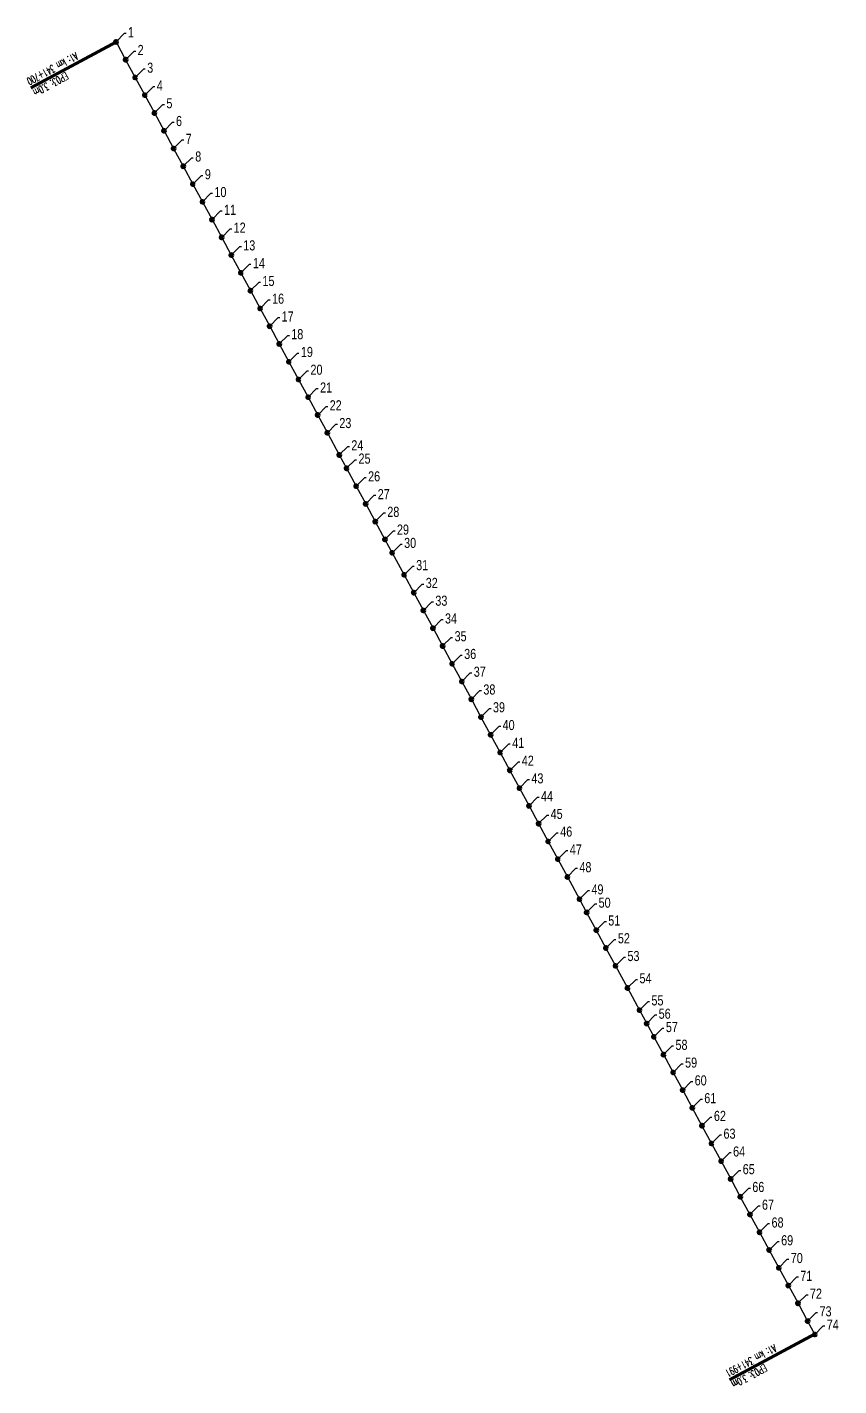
# Model space of a CAD drawing. Header units: metres. Extents: x 7402779 to 7405920, y 5696902 to 5712005.
# Drawn here: x 7404004.4 to 7404165.2, y 5706325 to 5706594.1 of the extents above; entities that cross this region are included whole.
import ezdxf

# ---------------------------------------------------------------- set-up
doc = ezdxf.new("R2010")
doc.units = ezdxf.units.M
for name, color, linetype in [('Ekran_akustyczny', 100, 'Continuous'), ('Ekran_akustyczny_3m_opis', 7, 'Continuous'), ('Ekran_akustyczny_pale', 100, 'Continuous'), ('Ekran_akustyczny_pale_opis', 1, 'Continuous')]:
    doc.layers.add(name, color=color, linetype=linetype)
doc.styles.add('CDMSTYLE', font='CDMSIMPL', dxfattribs={"width": 0.8, "bigfont": 'CDMBIGPL'})
doc.styles.add('simplex 0.60', font='simplex.shx', dxfattribs={"width": 0.6})
doc.dimstyles.new('CDM-ME200MM', dxfattribs={"dimscale": 0.2, "dimtxt": 2.5, "dimasz": 1.5, "dimexe": 1.5, "dimexo": 5, "dimgap": 0.5, "dimtad": 1, "dimdec": 0, "dimlfac": 1000, "dimrnd": 1, "dimzin": 9, "dimtxsty": 'CDMSTYLE', "dimblk": 'OBLIQUE', "dimcen": 2.5, "dimdle": 1.5, "dimclrd": 9, "dimclre": 9, "dimadec": 1, "dimazin": 2, "dimtfac": 1, "dimtdec": 0, "dimtix": 1, "dimtmove": 2, "dimatfit": 3, "dimldrblk": 'NONE', "dimfxl": 1, "dimtvp": 1, "dimtolj": 1, "dimtzin": 0, "dimlwd": 25, "dimlwe": 25, "dimarcsym": 0})

# ---------------------------------------------------------------- blocks, each defined once
blk = doc.blocks.new('_None')
blk = doc.blocks.new('_OBLIQUE')
at = {"color": 0, "linetype": 'ByBlock'}
blk.add_line((-0.5, -0.5), (0.5, 0.5), dxfattribs=at)

msp = doc.modelspace()

# ---------------------------------------------------------------- linework, layer by layer
at = {"layer": 'Ekran_akustyczny', "linetype": 'Continuous', "lineweight": -3}
msp.add_lwpolyline([(7404022.04, 5706591.17), (7404023.94, 5706587.66), (7404025.84, 5706584.14), (7404027.74, 5706580.62), (7404029.64, 5706577.1), (7404031.54, 5706573.58), (7404033.45, 5706570.06), (7404035.35, 5706566.54), (7404037.25, 5706563.02), (7404039.15, 5706559.5), (7404041.05, 5706555.99), (7404042.96, 5706552.47), (7404044.86, 5706548.95), (7404046.76, 5706545.43), (7404048.66, 5706541.91), (7404050.56, 5706538.39), (7404052.46, 5706534.87), (7404054.37, 5706531.35), (7404056.27, 5706527.83), (7404058.17, 5706524.31), (7404060.07, 5706520.79), (7404061.97, 5706517.28), (7404063.88, 5706513.76), (7404066.25, 5706509.36), (7404067.68, 5706506.72), (7404069.58, 5706503.2), (7404071.48, 5706499.68), (7404073.38, 5706496.16), (7404075.29, 5706492.64), (7404076.71, 5706490), (7404079.09, 5706485.61), (7404080.99, 5706482.09), (7404082.89, 5706478.57), (7404084.8, 5706475.05), (7404086.7, 5706471.53), (7404088.6, 5706468.01), (7404090.5, 5706464.49), (7404092.4, 5706460.97), (7404094.3, 5706457.45), (7404096.21, 5706453.93), (7404098.11, 5706450.42), (7404100.01, 5706446.9), (7404101.91, 5706443.38), (7404103.81, 5706439.86), (7404105.72, 5706436.34), (7404107.62, 5706432.82), (7404109.52, 5706429.3), (7404111.42, 5706425.78), (7404113.8, 5706421.38), (7404115.22, 5706418.75), (7404117.13, 5706415.23), (7404119.03, 5706411.71), (7404120.93, 5706408.19), (7404123.31, 5706403.79), (7404125.68, 5706399.39), (7404127.11, 5706396.75), (7404128.54, 5706394.11), (7404130.44, 5706390.59), (7404132.34, 5706387.08), (7404134.24, 5706383.56), (7404136.14, 5706380.04), (7404138.05, 5706376.52), (7404139.95, 5706373), (7404141.85, 5706369.48), (7404143.75, 5706365.96), (7404145.65, 5706362.44), (7404147.56, 5706358.92), (7404149.46, 5706355.4), (7404151.36, 5706351.88), (7404153.26, 5706348.37), (7404155.16, 5706344.85), (7404157.07, 5706341.33), (7404158.97, 5706337.81), (7404160.39, 5706335.17)], dxfattribs=at)
at = {"layer": 'Ekran_akustyczny_3m_opis', "lineweight": 100}
for p, q in [((7404005.19, 5706582.07), (7404022.12, 5706591.22)), ((7404143.5, 5706326.15), (7404160.44, 5706335.3))]:
    msp.add_line(p, q, dxfattribs=at)
at = {"layer": 'Ekran_akustyczny_pale', "lineweight": 100}
for centre in [(7404022.04, 5706591.17), (7404023.94, 5706587.66), (7404025.84, 5706584.14), (7404027.74, 5706580.62), (7404029.64, 5706577.1), (7404031.54, 5706573.58), (7404033.45, 5706570.06), (7404035.35, 5706566.54), (7404037.25, 5706563.02), (7404039.15, 5706559.5), (7404041.05, 5706555.98), (7404042.96, 5706552.47), (7404044.86, 5706548.95), (7404046.76, 5706545.43), (7404048.66, 5706541.91), (7404050.56, 5706538.39), (7404052.46, 5706534.87), (7404054.37, 5706531.35), (7404056.27, 5706527.83), (7404058.17, 5706524.31), (7404060.07, 5706520.8), (7404061.97, 5706517.28), (7404063.88, 5706513.76), (7404066.25, 5706509.36), (7404067.68, 5706506.72), (7404069.58, 5706503.2), (7404071.48, 5706499.68), (7404073.38, 5706496.16), (7404075.29, 5706492.64), (7404076.71, 5706490), (7404079.09, 5706485.61), (7404080.99, 5706482.09), (7404082.89, 5706478.57), (7404084.8, 5706475.05), (7404086.7, 5706471.53), (7404088.6, 5706468.01), (7404090.5, 5706464.49), (7404092.4, 5706460.97), (7404094.3, 5706457.45), (7404096.21, 5706453.93), (7404098.11, 5706450.42), (7404100.01, 5706446.9), (7404101.91, 5706443.38), (7404103.81, 5706439.86), (7404105.72, 5706436.34), (7404107.62, 5706432.82), (7404109.52, 5706429.3), (7404111.42, 5706425.78), (7404113.8, 5706421.38), (7404115.22, 5706418.75), (7404117.13, 5706415.23), (7404119.03, 5706411.71), (7404120.93, 5706408.19), (7404123.31, 5706403.79), (7404125.68, 5706399.39), (7404127.11, 5706396.75), (7404128.54, 5706394.11), (7404130.44, 5706390.59), (7404132.34, 5706387.07), (7404134.24, 5706383.56), (7404136.14, 5706380.04), (7404138.05, 5706376.52), (7404139.95, 5706373), (7404141.85, 5706369.48), (7404143.75, 5706365.96), (7404145.65, 5706362.44), (7404147.56, 5706358.92), (7404149.46, 5706355.4), (7404151.36, 5706351.88), (7404153.26, 5706348.37), (7404155.16, 5706344.85), (7404157.06, 5706341.33), (7404158.97, 5706337.81), (7404160.39, 5706335.17)]:
    msp.add_circle(centre, 0.3, dxfattribs=at)

# ---------------------------------------------------------------- texts
at = {"layer": 'Ekran_akustyczny_3m_opis', "lineweight": 100, "char_height": 1.5, "attachment_point": 9, "rotation": 208.3889, "style": 'simplex 0.60'}
for s, insert in [('A1: km 341+700', (7404004.21, 5706583.88)), ('EP03: 3.0m', (7404005.41, 5706581.66)), ('A1: km 341+991', (7404142.52, 5706327.96)), ('EP03: 3.0m', (7404143.72, 5706325.74))]:
    msp.add_mtext(s, dxfattribs=dict(at, insert=insert))
at = {"layer": 'Ekran_akustyczny_pale_opis', "color": 1, "lineweight": 100, "char_height": 2, "attachment_point": 4, "style": 'CDMSTYLE'}
for s, insert in [('1', (7404024.41, 5706593.1)), ('2', (7404026.31, 5706589.58)), ('3', (7404028.21, 5706586.06)), ('4', (7404030.11, 5706582.54)), ('5', (7404032.01, 5706579.02)), ('6', (7404033.91, 5706575.5)), ('7', (7404035.82, 5706571.98)), ('8', (7404037.72, 5706568.47)), ('9', (7404039.62, 5706564.95)), ('10', (7404041.52, 5706561.43)), ('11', (7404043.42, 5706557.91)), ('12', (7404045.33, 5706554.39)), ('13', (7404047.23, 5706550.87)), ('14', (7404049.13, 5706547.35)), ('15', (7404051.03, 5706543.83)), ('16', (7404052.93, 5706540.31)), ('17', (7404054.83, 5706536.8)), ('18', (7404056.74, 5706533.28)), ('19', (7404058.64, 5706529.76)), ('20', (7404060.54, 5706526.24)), ('21', (7404062.44, 5706522.72)), ('22', (7404064.34, 5706519.2)), ('23', (7404066.25, 5706515.68)), ('24', (7404068.62, 5706511.28)), ('25', (7404070.05, 5706508.64)), ('26', (7404071.95, 5706505.12)), ('27', (7404073.85, 5706501.61)), ('28', (7404075.75, 5706498.09)), ('29', (7404077.66, 5706494.57)), ('30', (7404079.08, 5706491.93)), ('31', (7404081.46, 5706487.53)), ('32', (7404083.36, 5706484.01)), ('33', (7404085.26, 5706480.49)), ('34', (7404087.17, 5706476.97)), ('35', (7404089.07, 5706473.45)), ('36', (7404090.97, 5706469.94)), ('37', (7404092.87, 5706466.42)), ('38', (7404094.77, 5706462.9)), ('39', (7404096.67, 5706459.38)), ('40', (7404098.58, 5706455.86)), ('41', (7404100.48, 5706452.34)), ('42', (7404102.38, 5706448.82)), ('43', (7404104.28, 5706445.3)), ('44', (7404106.18, 5706441.78)), ('45', (7404108.09, 5706438.26)), ('46', (7404109.99, 5706434.75)), ('47', (7404111.89, 5706431.23)), ('48', (7404113.79, 5706427.71)), ('49', (7404116.17, 5706423.31)), ('50', (7404117.59, 5706420.67)), ('51', (7404119.5, 5706417.15)), ('52', (7404121.4, 5706413.63)), ('53', (7404123.3, 5706410.11)), ('54', (7404125.68, 5706405.71)), ('55', (7404128.05, 5706401.32)), ('56', (7404129.48, 5706398.68)), ('57', (7404130.91, 5706396.04)), ('58', (7404132.81, 5706392.52)), ('59', (7404134.71, 5706389)), ('60', (7404136.61, 5706385.48)), ('61', (7404138.51, 5706381.96)), ('62', (7404140.42, 5706378.44)), ('63', (7404142.32, 5706374.92)), ('64', (7404144.22, 5706371.4)), ('65', (7404146.12, 5706367.89)), ('66', (7404148.02, 5706364.37)), ('67', (7404149.93, 5706360.85)), ('68', (7404151.83, 5706357.33)), ('69', (7404153.73, 5706353.81)), ('70', (7404155.63, 5706350.29)), ('71', (7404157.53, 5706346.77)), ('72', (7404159.43, 5706343.25)), ('73', (7404161.34, 5706339.73)), ('74', (7404162.76, 5706337.09))]:
    msp.add_mtext(s, dxfattribs=dict(at, insert=insert))

# ---------------------------------------------------------------- leaders
at = {"layer": 'Ekran_akustyczny_pale_opis', "color": 1, "lineweight": 100, "annotation_type": 0, "has_hookline": 1, "hookline_direction": 0}
for points, text_width in [([(7404022.04, 5706591.17), (7404023.73, 5706592.89), (7404024.03, 5706592.89)], 0.381), ([(7404023.94, 5706587.66), (7404025.63, 5706589.37), (7404025.93, 5706589.37)], 1.07), ([(7404025.84, 5706584.14), (7404027.53, 5706585.85), (7404027.83, 5706585.85)], 1.07), ([(7404027.74, 5706580.62), (7404029.43, 5706582.33), (7404029.73, 5706582.33)], 1.14), ([(7404029.64, 5706577.1), (7404031.33, 5706578.81), (7404031.63, 5706578.81)], 1.07), ([(7404031.54, 5706573.58), (7404033.24, 5706575.29), (7404033.54, 5706575.29)], 0.99), ([(7404033.45, 5706570.06), (7404035.14, 5706571.77), (7404035.44, 5706571.77)], 1.07), ([(7404035.35, 5706566.54), (7404037.04, 5706568.25), (7404037.34, 5706568.25)], 1.07), ([(7404037.25, 5706563.02), (7404038.94, 5706564.74), (7404039.24, 5706564.74)], 0.99), ([(7404039.15, 5706559.5), (7404040.84, 5706561.22), (7404041.14, 5706561.22)], 2.29), ([(7404041.05, 5706555.98), (7404042.75, 5706557.7), (7404043.05, 5706557.7)], 1.6), ([(7404042.96, 5706552.47), (7404044.65, 5706554.18), (7404044.95, 5706554.18)], 2.29), ([(7404044.86, 5706548.95), (7404046.55, 5706550.66), (7404046.85, 5706550.66)], 2.29), ([(7404046.76, 5706545.43), (7404048.45, 5706547.14), (7404048.75, 5706547.14)], 2.36), ([(7404048.66, 5706541.91), (7404050.35, 5706543.62), (7404050.65, 5706543.62)], 2.29), ([(7404050.56, 5706538.39), (7404052.25, 5706540.1), (7404052.55, 5706540.1)], 2.21), ([(7404052.46, 5706534.87), (7404054.16, 5706536.58), (7404054.46, 5706536.58)], 2.29), ([(7404054.37, 5706531.35), (7404056.06, 5706533.06), (7404056.36, 5706533.06)], 2.29), ([(7404056.27, 5706527.83), (7404057.96, 5706529.55), (7404058.26, 5706529.55)], 2.21), ([(7404058.17, 5706524.31), (7404059.86, 5706526.03), (7404060.16, 5706526.03)], 2.59), ([(7404060.07, 5706520.8), (7404061.76, 5706522.51), (7404062.06, 5706522.51)], 1.9), ([(7404061.97, 5706517.28), (7404063.67, 5706518.99), (7404063.97, 5706518.99)], 2.59), ([(7404063.88, 5706513.76), (7404065.57, 5706515.47), (7404065.87, 5706515.47)], 2.59), ([(7404066.25, 5706509.36), (7404067.94, 5706511.07), (7404068.24, 5706511.07)], 2.67), ([(7404067.68, 5706506.72), (7404069.37, 5706508.43), (7404069.67, 5706508.43)], 2.59), ([(7404069.58, 5706503.2), (7404071.27, 5706504.91), (7404071.57, 5706504.91)], 2.51), ([(7404071.48, 5706499.68), (7404073.17, 5706501.39), (7404073.47, 5706501.39)], 2.59), ([(7404073.38, 5706496.16), (7404075.08, 5706497.88), (7404075.38, 5706497.88)], 2.59), ([(7404075.29, 5706492.64), (7404076.98, 5706494.36), (7404077.28, 5706494.36)], 2.51), ([(7404076.71, 5706490), (7404078.4, 5706491.72), (7404078.7, 5706491.72)], 2.59), ([(7404079.09, 5706485.61), (7404080.78, 5706487.32), (7404081.08, 5706487.32)], 1.9), ([(7404080.99, 5706482.09), (7404082.68, 5706483.8), (7404082.98, 5706483.8)], 2.59), ([(7404082.89, 5706478.57), (7404084.59, 5706480.28), (7404084.89, 5706480.28)], 2.59), ([(7404084.8, 5706475.05), (7404086.49, 5706476.76), (7404086.79, 5706476.76)], 2.67), ([(7404086.7, 5706471.53), (7404088.39, 5706473.24), (7404088.69, 5706473.24)], 2.59), ([(7404088.6, 5706468.01), (7404090.29, 5706469.72), (7404090.59, 5706469.72)], 2.51), ([(7404090.5, 5706464.49), (7404092.19, 5706466.2), (7404092.49, 5706466.2)], 2.59), ([(7404092.4, 5706460.97), (7404094.09, 5706462.69), (7404094.39, 5706462.69)], 2.59), ([(7404094.3, 5706457.45), (7404096, 5706459.17), (7404096.3, 5706459.17)], 2.51), ([(7404096.21, 5706453.93), (7404097.9, 5706455.65), (7404098.2, 5706455.65)], 2.59), ([(7404098.11, 5706450.42), (7404099.8, 5706452.13), (7404100.1, 5706452.13)], 1.9), ([(7404100.01, 5706446.9), (7404101.7, 5706448.61), (7404102, 5706448.61)], 2.59), ([(7404101.91, 5706443.38), (7404103.6, 5706445.09), (7404103.9, 5706445.09)], 2.59), ([(7404103.81, 5706439.86), (7404105.51, 5706441.57), (7404105.81, 5706441.57)], 2.67), ([(7404105.72, 5706436.34), (7404107.41, 5706438.05), (7404107.71, 5706438.05)], 2.59), ([(7404107.62, 5706432.82), (7404109.31, 5706434.53), (7404109.61, 5706434.53)], 2.51), ([(7404109.52, 5706429.3), (7404111.21, 5706431.01), (7404111.51, 5706431.01)], 2.59), ([(7404111.42, 5706425.78), (7404113.11, 5706427.5), (7404113.41, 5706427.5)], 2.59), ([(7404113.8, 5706421.38), (7404115.49, 5706423.1), (7404115.79, 5706423.1)], 2.51), ([(7404115.22, 5706418.75), (7404116.92, 5706420.46), (7404117.22, 5706420.46)], 2.59), ([(7404117.13, 5706415.23), (7404118.82, 5706416.94), (7404119.12, 5706416.94)], 1.9), ([(7404119.03, 5706411.71), (7404120.72, 5706413.42), (7404121.02, 5706413.42)], 2.59), ([(7404120.93, 5706408.19), (7404122.62, 5706409.9), (7404122.92, 5706409.9)], 2.59), ([(7404123.31, 5706403.79), (7404125, 5706405.5), (7404125.3, 5706405.5)], 2.67), ([(7404125.68, 5706399.39), (7404127.38, 5706401.1), (7404127.68, 5706401.1)], 2.59), ([(7404127.11, 5706396.75), (7404128.8, 5706398.46), (7404129.1, 5706398.46)], 2.51), ([(7404128.54, 5706394.11), (7404130.23, 5706395.83), (7404130.53, 5706395.83)], 2.59), ([(7404130.44, 5706390.59), (7404132.13, 5706392.31), (7404132.43, 5706392.31)], 2.59), ([(7404132.34, 5706387.07), (7404134.03, 5706388.79), (7404134.33, 5706388.79)], 2.51), ([(7404134.24, 5706383.56), (7404135.93, 5706385.27), (7404136.23, 5706385.27)], 2.59), ([(7404136.14, 5706380.04), (7404137.84, 5706381.75), (7404138.14, 5706381.75)], 1.9), ([(7404138.05, 5706376.52), (7404139.74, 5706378.23), (7404140.04, 5706378.23)], 2.59), ([(7404139.95, 5706373), (7404141.64, 5706374.71), (7404141.94, 5706374.71)], 2.59), ([(7404141.85, 5706369.48), (7404143.54, 5706371.19), (7404143.84, 5706371.19)], 2.67), ([(7404143.75, 5706365.96), (7404145.44, 5706367.67), (7404145.74, 5706367.67)], 2.59), ([(7404145.65, 5706362.44), (7404147.35, 5706364.15), (7404147.65, 5706364.15)], 2.51), ([(7404147.56, 5706358.92), (7404149.25, 5706360.64), (7404149.55, 5706360.64)], 2.59), ([(7404149.46, 5706355.4), (7404151.15, 5706357.12), (7404151.45, 5706357.12)], 2.59), ([(7404151.36, 5706351.88), (7404153.05, 5706353.6), (7404153.35, 5706353.6)], 2.51), ([(7404153.26, 5706348.37), (7404154.95, 5706350.08), (7404155.25, 5706350.08)], 2.59), ([(7404155.16, 5706344.85), (7404156.85, 5706346.56), (7404157.15, 5706346.56)], 1.9), ([(7404157.06, 5706341.33), (7404158.76, 5706343.04), (7404159.06, 5706343.04)], 2.59), ([(7404158.97, 5706337.81), (7404160.66, 5706339.52), (7404160.96, 5706339.52)], 2.59), ([(7404160.39, 5706335.17), (7404162.08, 5706336.88), (7404162.38, 5706336.88)], 2.67)]:
    msp.add_leader(points, dimstyle='CDM-ME200MM', override={"dimtxt": 3.5, "dimgap": 0.5, "dimtad": 0, "dimzin": 0, "dimclrd": 1}, dxfattribs=dict(at, text_width=text_width))

doc.saveas('drawing.dxf')
